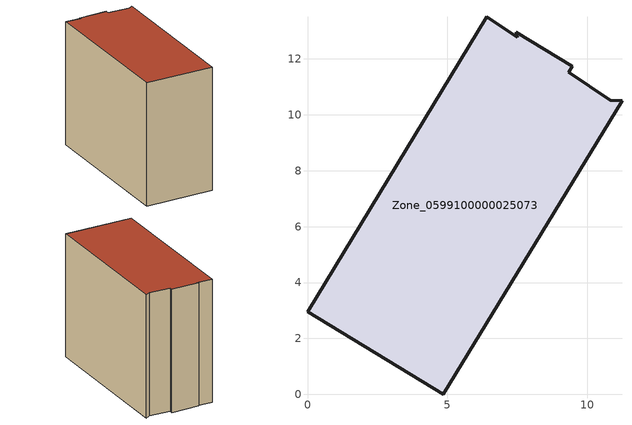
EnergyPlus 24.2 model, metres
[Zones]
Zone_0599100000025073
 floor ground (C_G): 10.83,10.53 11.25,10.51 4.85,0 0,2.96 6.4,13.51 7.5,12.77 7.47,12.95 9.47,11.73 9.34,11.53 z0
 wall outside (C_F): 4.85,0 11.25,10.51 10.83,10.53 9.34,11.53 9.47,11.73 7.47,12.95 7.5,12.77 6.4,13.51 0,2.96 4.85,0 z0:10.25
 roof outside (C_R): 11.25,10.51 10.83,10.53 9.34,11.53 9.47,11.73 7.47,12.95 7.5,12.77 6.4,13.51 0,2.96 4.85,0 z10.25
[BUILDING]
Pand.0599100000025073: North Axis=0; Terrain=City; Loads Convergence Tolerance Value=0.04; Temperature Convergence Tolerance Value=0.4; Solar Distribution=FullExterior; Maximum Number of Warmup Days=25; Minimum Number of Warmup Days=1
[Site:Location]
Rotterdam.The.Hague.AP_ZH_NLD Design_Conditions: Latitude=51.96; Longitude=4.45; Time Zone=1; Elevation=-4.5
[SITE:GROUNDTEMPERATURE:BUILDINGSURFACE]
18, 18, 18, 18, 18, 18, 18, 18, 18, 18, 18, 18
[MATERIAL] Thermal Absorptance=0.9; Solar Absorptance=0.7; Visible Absorptance=0.7
Name | Roughness | Thickness | Conductivity | Density | Specific Heat
G.TI.1946 | MediumSmooth | 0.15 | 1 | 540 | 1210
F.TI.1946 | Rough | 0.3 | 0.857143 | 1920 | 840
R.TI.1946 | MediumRough | 0.2 | 0.1 | 1500 | 1000
[CONSTRUCTION]
C_G: G.TI.1946
C_F: F.TI.1946
C_R: R.TI.1946
[ZONE]
Zone_0599100000025073: Type=1; Multiplier=1; Ceiling Height=Autocalculate; Volume=Autocalculate; Floor Area=autocalculate; Part of Total Floor Area=Yes
[ZONEINFILTRATION:DESIGNFLOWRATE]
Infil_Zone_0599100000025073: Zone or ZoneList or Space or SpaceList=Zone_0599100000025073; Schedule=AlwaysOn; Design Flow Rate Calculation Method=Flow/Area; Flow Rate per Floor Area=0.003; Constant Term Coefficient=1; Temperature Term Coefficient=0; Velocity Term Coefficient=0; Velocity Squared Term Coefficient=0
[HVACTEMPLATE:ZONE:IDEALLOADSAIRSYSTEM]
Zone_0599100000025073: Maximum Heating Supply Air Temperature=50; Minimum Cooling Supply Air Temperature=13; Maximum Heating Supply Air Humidity Ratio=0.0156; Minimum Cooling Supply Air Humidity Ratio=0.0077; Heating Limit=NoLimit; Cooling Limit=NoLimit; Dehumidification Control Type=ConstantSensibleHeatRatio; Cooling Sensible Heat Ratio=0.7; Dehumidification Setpoint=60; Humidification Control Type=None; Humidification Setpoint=30; Outdoor Air Method=None; Outdoor Air Flow Rate per Person=0.00944; Outdoor Air Flow Rate per Zone Floor Area=0; Outdoor Air Flow Rate per Zone=0; Demand Controlled Ventilation Type=None; Outdoor Air Economizer Type=NoEconomizer; Heat Recovery Type=None; Sensible Heat Recovery Effectiveness=0.7; Latent Heat Recovery Effectiveness=0.65
[ZONECONTROL:THERMOSTAT]
ThermostatControl_Zone_0599100000025073: Zone or ZoneList=Zone_0599100000025073; Control Type Schedule=DualSetpointControlType; Control 1=Thermostat_Zone_0599100000025073; Temperature Difference Between Cutout And Setpoint=0
[THERMOSTATSETPOINT:DUALSETPOINT]
Thermostat_Zone_0599100000025073: Heating Setpoint Temperature Schedule=HeatingSetpoint_Zone_0599100000025073; Cooling Setpoint Temperature Schedule=CoolingSetpoint_Zone_0599100000025073
[SCHEDULE:COMPACT]
HeatingSetpoint_Zone_0599100000025073: Through: 12/31, For: AllDays, Until: 24:00, 21
CoolingSetpoint_Zone_0599100000025073: Through: 12/31, For: AllDays, Until: 24:00, 24
DualSetpointControlType: Through: 12/31, For: AllDays, Until: 24:00, 4
AlwaysOn: Through: 12/31, For: AllDays, Until: 24:00, 1
